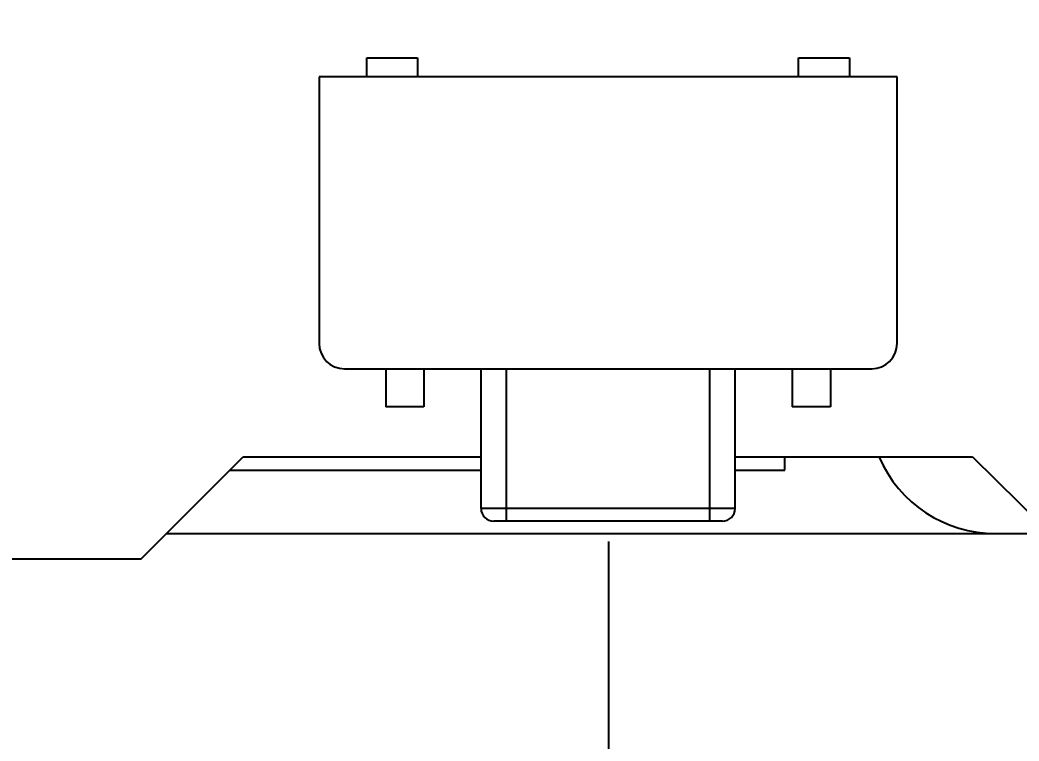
# Model space of a CAD drawing. Header units: millimetres. Extents: x -67 to 102, y -58 to 29.
# Drawn here: x 66.91 to 74.78, y -42.67 to -36.99 of the extents above; entities that cross this region are included whole.
import ezdxf

# ---------------------------------------------------------------- set-up
doc = ezdxf.new("R2010")
doc.units = ezdxf.units.MM
doc.header["$LTSCALE"] = 1.21
doc.header["$MEASUREMENT"] = 0
doc.header["$PDMODE"] = 3
doc.header["$PDSIZE"] = 0.3125
doc.layers.get('0').update_dxf_attribs({"linetype": 'CONTINUOUS'})
doc.layers.get('DEFPOINTS').update_dxf_attribs({"linetype": 'CONTINUOUS'})
doc.layers.add('Dim', color=3, linetype='CONTINUOUS', lineweight=25)
doc.styles.get("Standard").update_dxf_attribs({"font": 'txt', "width": 0.8})
doc.dimstyles.get("Standard").update_dxf_attribs({"dimtxt": 0.15625, "dimasz": 0.1875, "dimexe": 0.125, "dimexo": 0.0625, "dimgap": 0.09, "dimtad": 0, "dimtih": 1, "dimtoh": 1, "dimzin": 4, "dimdsep": 46, "dimtxsty": 'Standard', "dimblk": '_FILLED', "dimblk1": '_FILLED', "dimblk2": '_FILLED', "dimcen": 0.09, "dimazin": 1, "dimtp": 0.01, "dimtm": 0.01, "dimtfac": 1, "dimtofl": 0, "dimtmove": 0, "dimatfit": 3, "dimldrblk": '_FILLED', "dimfxl": 1, "dimtolj": 1, "dimtzin": 4, "dimarcsym": 0})

# ---------------------------------------------------------------- blocks, each defined once
blk = doc.blocks.new('_FILLED')
at = {"color": 0, "linetype": 'ByBlock'}
blk.add_solid([(0, 0), (-1, 0.1667), (-1, -0.1667)], dxfattribs=at)
blk = doc.blocks.new('*D45')
at = {"color": 0, "linetype": 'ByBlock', "lineweight": -2}
for p, q in [((52.6442, -41.1013), (52.6442, -51.2935)), ((71.5438, -41.1013), (71.5438, -51.2935)), ((52.6442, -51.1685), (59.204, -51.1685)), ((71.5438, -51.1685), (64.984, -51.1685))]:
    blk.add_line(p, q, dxfattribs=at)
at = {"layer": 'DEFPOINTS', "color": 0, "linetype": 'ByBlock'}
for p in [(52.6442, -41.0388), (71.5438, -41.0388)]:
    blk.add_point(p, dxfattribs=at)
at = {"color": 0, "linetype": 'ByBlock', "lineweight": -2, "xscale": 2, "yscale": 2, "zscale": 2, "rotation": 180}
blk.add_blockref('_FILLED', (52.6442, -51.1685), dxfattribs=at)
at = {"color": 0, "linetype": 'ByBlock', "lineweight": -2, "xscale": 2, "yscale": 2, "zscale": 2}
blk.add_blockref('_FILLED', (71.5438, -51.1685), dxfattribs=at)
at = {"color": 0, "linetype": 'ByBlock', "lineweight": -2, "insert": (62.094, -51.1685), "char_height": 2, "attachment_point": 5}
blk.add_mtext('\\A1;18.90', dxfattribs=at)
blk = doc.blocks.new('*D46')
at = {"color": 0, "linetype": 'ByBlock', "lineweight": -2}
for p, q in [((46.8524, -34.0313), (46.8524, -55.0848)), ((77.3324, -34.0313), (77.3324, -55.0848)), ((46.8524, -54.9598), (58.9357, -54.9598)), ((77.3324, -54.9598), (65.2491, -54.9598))]:
    blk.add_line(p, q, dxfattribs=at)
at = {"layer": 'DEFPOINTS', "color": 0, "linetype": 'ByBlock'}
for p in [(46.8524, -33.9688), (77.3324, -33.9688)]:
    blk.add_point(p, dxfattribs=at)
at = {"color": 0, "linetype": 'ByBlock', "lineweight": -2, "xscale": 2, "yscale": 2, "zscale": 2, "rotation": 180}
blk.add_blockref('_FILLED', (46.8524, -54.9598), dxfattribs=at)
at = {"color": 0, "linetype": 'ByBlock', "lineweight": -2, "xscale": 2, "yscale": 2, "zscale": 2}
blk.add_blockref('_FILLED', (77.3324, -54.9598), dxfattribs=at)
at = {"color": 0, "linetype": 'ByBlock', "lineweight": -2, "insert": (62.0924, -54.9598), "char_height": 2, "attachment_point": 5}
blk.add_mtext('\\A1;30.48', dxfattribs=at)

msp = doc.modelspace()

# ---------------------------------------------------------------- linework, layer by layer
at = {"color": 7, "linetype": 'Continuous'}
for p, q in [((69.6417, -37.2908), (70.0417, -37.2908)), ((69.6417, -37.4408), (69.6417, -37.2908)), ((70.0417, -37.2908), (70.0417, -37.4408)), ((73.0417, -37.2908), (73.4417, -37.2908)), ((73.0417, -37.4408), (73.0417, -37.2908)), ((73.4417, -37.2908), (73.4417, -37.4408)), ((73.8167, -37.4408), (69.2667, -37.4408)), ((69.2667, -37.4408), (69.2667, -39.5408)), ((73.8167, -39.5408), (73.8167, -37.4408)), ((69.4667, -39.7408), (73.6167, -39.7408)), ((69.7917, -39.7408), (69.7917, -40.0408)), ((70.0917, -39.7408), (70.0917, -40.0408)), ((70.5417, -40.8408), (70.5417, -39.7408)), ((70.7417, -40.9408), (70.7417, -39.7408)), ((72.3417, -40.9408), (72.3417, -39.7408)), ((72.5417, -40.8408), (72.5417, -39.7408)), ((72.9917, -39.7408), (72.9917, -40.0408)), ((73.2917, -39.7408), (73.2917, -40.0408)), ((70.0917, -40.0408), (69.7917, -40.0408)), ((73.2917, -40.0408), (72.9917, -40.0408)), ((67.8668, -41.2388), (68.6704, -40.4352)), ((68.6704, -40.4352), (70.5417, -40.4352)), ((72.5417, -40.4352), (74.4108, -40.4352)), ((72.9324, -40.5382), (72.9324, -40.4352)), ((74.4108, -40.4352), (75.223, -41.2388)), ((68.5674, -40.5382), (70.5417, -40.5382)), ((72.5417, -40.5382), (72.9324, -40.5382)), ((72.5417, -40.8408), (70.5417, -40.8408)), ((72.4417, -40.9408), (70.6417, -40.9408)), ((68.0668, -41.0388), (75.0209, -41.0388)), ((66.5619, -41.2388), (67.8668, -41.2388))]:
    msp.add_line(p, q, dxfattribs=at)
for centre, radius, start, end in [((69.4667, -39.5408), 0.2, 180, 270), ((73.6167, -39.5408), 0.2, 270, 0), ((74.5924, -40.0388), 1, 203.37055, 270), ((70.6417, -40.8408), 0.1, 180, 270), ((72.4417, -40.8408), 0.1, 270, 0)]:
    msp.add_arc(centre, radius, start, end, dxfattribs=at)

# ---------------------------------------------------------------- dimensions: what is measured, and where the dimension line sits
at = {"layer": 'Dim'}
for base, p1, p2, picture, middle in [((77.3324, -54.9598), (46.8524, -33.9688), (77.3324, -33.9688), '*D46', (62.0924, -54.9598)), ((71.5438, -51.1685), (52.6442, -41.0388), (71.5438, -41.0388), '*D45', (62.094, -51.1685))]:
    dim = msp.add_linear_dim(base=base, p1=p1, p2=p2, dimstyle='Standard', override={"dimtxt": 2, "dimasz": 2, "dimtih": 0, "dimtoh": 0, "dimzin": 0, "dimcen": 0.198, "dimadec": 0, "dimazin": 0, "dimtp": 0, "dimtm": 0, "dimtdec": 4, "dimtzin": 0}, dxfattribs=at)
    dim.commit()
    dim.dimension.update_dxf_attribs({"geometry": picture, "text_midpoint": middle})

doc.saveas('drawing.dxf')
